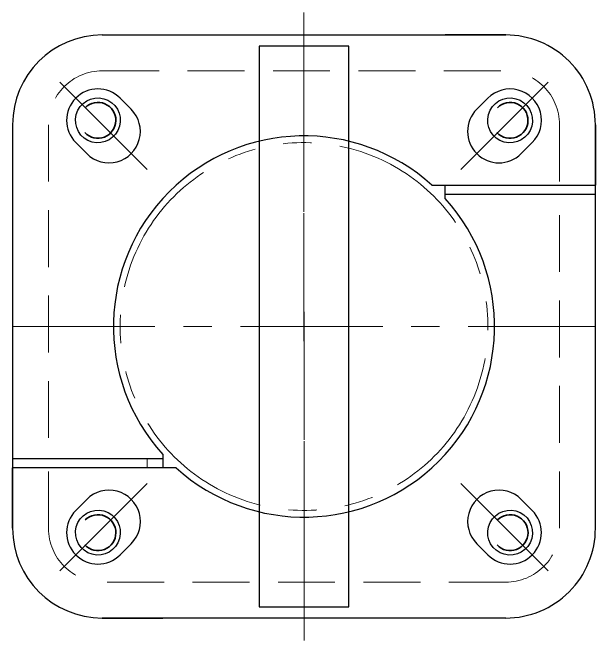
# Model space of a CAD drawing. Header units: millimetres. Extents: x -185079 to -2648, y 85916 to 249201.
# Drawn here: x -154804.5 to -154674.5, y 249060.6 to 249200.6 of the extents above; entities that cross this region are included whole.
import ezdxf

# ---------------------------------------------------------------- set-up
doc = ezdxf.new("R2010")
doc.units = ezdxf.units.MM
for name, pattern in [('CENTER', [50.800000000000004, 31.75, -6.35, 6.35, -6.35]), ('DASHDOT', [25.4, 12.7, -6.35, 0, -6.35]), ('DASHED', [19.049999999999997, 12.7, -6.35]), ('PHANTOM', [63.50000000000001, 31.75, -6.35, 6.35, -6.35, 6.35, -6.35])]:
    doc.linetypes.add(name, pattern=pattern)
doc.layers.get('0').update_dxf_attribs({"color": 255, "linetype": 'DASHDOT'})
doc.layers.add('01粗实线', color=7, linetype='Continuous')
for name, color, linetype, lineweight in [('中心线', 1, 'CENTER', 20), ('双点划线', 13, 'PHANTOM', 20), ('粗实线', 7, 'Continuous', 25), ('细实线', 3, 'Continuous', 35), ('虚线', 7, 'DASHED', 20)]:
    doc.layers.add(name, color=color, linetype=linetype, lineweight=lineweight)

# ---------------------------------------------------------------- blocks, each defined once
blk = doc.blocks.new('G$C9FF43345')
at = {"color": 7, "linetype": 'Continuous', "lineweight": 15}
blk.add_line((-35.00000000000182, -31.5), (-35.00000000000182, -29.5000000000291), dxfattribs=at)
at = {"layer": '01粗实线', "lineweight": -3, "ltscale": 2}
blk.add_lwpolyline([(-10.00000000001273, -62.49999999991269), (9.999999999994543, -62.49999999991269), (9.999999999994543, 62.49999999998545), (-10.00000000000909, 62.49999999998545)], close=True, dxfattribs=at)
at = {"layer": '中心线'}
for p, q in [((0, -70.00000000001455), (-1.818989403545856e-12, 69.99999999998545)), ((-1.818989403545856e-12, 69.99999999998545), (-1.818989403545856e-12, -70.00000000001455)), ((-35.00178566873365, 35.00178566873365), (-54.44722215136608, 54.44722215135698)), ((35.00178566873365, 35.00178566873365), (54.44722215136426, 54.44722215134243)), ((35.00178566873365, 35.00178566873365), (54.44722215136426, 54.44722215134243)), ((-65.00000000000364, -2.91038304567337e-11), (65, -1.455191522836685e-11)), ((-35.00178566873547, -35.0017856687482), (-54.44722215136608, -54.44722215137153)), ((-35.00178566873547, -35.0017856687482), (-54.4472221513679, -54.44722215137153)), ((35.00178566873183, -35.0017856687482), (54.44722215136244, -54.44722215137153))]:
    blk.add_line(p, q, dxfattribs=at)
at = {"layer": '双点划线'}
blk.add_circle((-2.182787284255028e-11, -5.820766091346741e-11), 40.99999999999999, dxfattribs=at)
at = {"layer": '粗实线'}
for p, q in [((-45.00000000000182, 64.99999999998545), (44.99999999999818, 65)), ((45, 65), (31.49999999999818, 64.99999999998545)), ((-38.53731957466698, 48.43681451128214), (-41.01219330882122, 50.91168824542547)), ((38.53731957466698, 48.43681451126758), (41.01219330881941, 50.91168824542547)), ((38.53731957466516, 48.43681451126758), (41.01219330882122, 50.91168824542547)), ((-65.00000000000182, 44.99999999998545), (-65.00000000000182, -45.00000000001455)), ((65, -45), (64.99999999999818, 44.9999999999709)), ((64.99999999999818, 44.9999999999709), (65, 31.49999999998545)), ((-48.43681451128032, 38.53731957466516), (-50.91168824543274, 41.01219330880849)), ((48.43681451127668, 38.53731957466516), (50.91168824543092, 41.01219330880849)), ((48.43681451127668, 38.53731957466516), (50.91168824543092, 41.01219330880849)), ((28.53068523537149, 31.5), (65, 31.49999999998545)), ((31.49999999999818, 28.53068523536786), (31.5, 31.49999999998545)), ((31.5, 29.49999999998545), (65, 29.49999999998545)), ((-31.50000000000182, -28.53068523538241), (-31.50000000000182, -31.5)), ((-31.50000000000182, -29.5), (-65.00000000000182, -29.50000000001455)), ((-65, -45.00000000001455), (-65, -31.5)), ((-28.53068523537331, -31.5), (-65, -31.5)), ((-48.4368145112785, -38.53731957466516), (-50.91168824543274, -41.0121933088376)), ((-48.43681451128032, -38.53731957466516), (-50.91168824543274, -41.0121933088376)), ((48.43681451127668, -38.53731957466516), (50.91168824543092, -41.0121933088376)), ((-38.5373195746688, -48.43681451129669), (-41.01219330882122, -50.91168824544002)), ((-38.5373195746688, -48.43681451129669), (-41.01219330882122, -50.91168824544002)), ((38.53731957466516, -48.43681451129669), (41.01219330881759, -50.91168824544002)), ((44.99999999999818, -65.00000000001455), (-45, -65)), ((-45.00000000000182, -65), (-31.50000000000182, -65))]:
    blk.add_line(p, q, dxfattribs=at)
for centre in [(-45.96194077716791, 45.9619407771097), (45.96194077708969, 45.9619407770806), (-45.96194077715154, -45.96194077713881), (45.96194077710425, -45.96194077713881)]:
    blk.add_circle(centre, 4.999999999999998, dxfattribs=at)
for centre, radius, start, end in [((-45.00000000001819, 44.9999999999709), 19.99999999999999, 90.00000000006253, 180), ((44.99999999998909, 44.99999999998545), 19.99999999999999, 0, 90.00000000002606), ((-45.96194077715336, 45.96194077709515), 6.999999999999998, 45.0000000000737, 224.9999999999789), ((45.96194077708969, 45.9619407770806), 6.999999999999998, 314.9999999997157, 135.0000000003685), ((-43.48706704299002, 43.48706704293727), 6.999999999999998, 224.9999999999368, 44.99999999996841), ((43.48706704295728, 43.48706704296637), 6.999999999999998, 135.0000000000842, 314.9999999998526), ((-2.182787284255028e-11, -5.820766091346741e-11), 42.49999999999999, 47.83172946889699, 222.1682705310908), ((-2.182787284255028e-11, -5.820766091346741e-11), 42.49999999999999, 227.8317294688434, 42.1682705311413), ((-43.4870670429882, -43.48706704296637), 6.999999999999998, 314.9999999997157, 135.0000000002106), ((43.48706704295182, -43.48706704296637), 6.999999999999998, 45.0000000000737, 225.0000000000842), ((-45.96194077715154, -45.96194077713881), 6.999999999999998, 135.0000000002316, 314.9999999999052), ((45.96194077710425, -45.96194077713881), 6.999999999999998, 225.0000000000948, 44.99999999996841), ((-45.00000000001455, -45.00000000004366), 19.99999999999999, 180, 269.9999999999635), ((44.99999999997272, -45.00000000007276), 19.99999999999999, 269.9999999999791, 0)]:
    blk.add_arc(centre, radius, start, end, dxfattribs=at)
at = {"layer": '细实线'}
for centre, start, end in [((-45.96194077716791, 45.9619407771097), 223.2367746425857, 135.0000000000921), ((45.96194077708969, 45.9619407770806), 223.2367746428447, 135.0000000002027), ((-45.96194077715154, -45.96194077713881), 223.2367746422911, 135.0000000000737), ((45.96194077710425, -45.96194077713881), 223.2367746426036, 135.0000000004974)]:
    blk.add_arc(centre, 3.999999999999999, start, end, dxfattribs=at)
at = {"layer": '虚线'}
for p, q in [((-45.00000000000182, 56.9999999999709), (44.99999999999818, 57)), ((-57.00000000000182, 44.99999999998545), (-57, -29.50000000001455)), ((56.99999999999636, 44.9999999999709), (56.99999999999818, 31.49999999998545)), ((57.00000000000182, -45), (57, 29.49999999998545)), ((-57, -45.0000000000291), (-57, -31.5)), ((44.99999999999818, -57.0000000000291), (-45.00000000000182, -57.00000000001455))]:
    blk.add_line(p, q, dxfattribs=at)
for centre, start, end in [((-45.00000000001819, 44.9999999999709), 90.0000000001129, 180), ((44.99999999998909, 44.99999999998545), 0, 89.99999999999132), ((-45.00000000001455, -45.00000000004366), 180, 269.9999999999479), ((44.99999999997272, -45.00000000007276), 269.9999999999479, 0)]:
    blk.add_arc(centre, 12, start, end, dxfattribs=at)

msp = doc.modelspace()

# ---------------------------------------------------------------- block references
at = {"layer": '01粗实线', "lineweight": -3, "ltscale": 2, "extrusion": (-0.004685415688226634, -0.01745240643729065, 0.9998367168639968), "rotation": 15.03008309191155}
msp.add_blockref('G$C9FF43345', (-214043.6739029601, 200518.1657769911, -172.3995413926232), dxfattribs=at)

doc.saveas('drawing.dxf')
